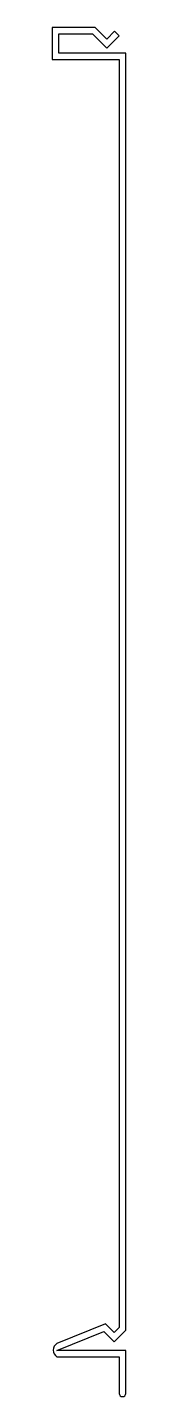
# Model space of a CAD drawing. Extents: x 2074 to 2108, y 643 to 1280.
import ezdxf

# ---------------------------------------------------------------- set-up
doc = ezdxf.new("R2010")
doc.units = 0
doc.layers.get('0').update_dxf_attribs({"linetype": 'CONTINUOUS'})

msp = doc.modelspace()

# ---------------------------------------------------------------- linework, layer by layer
at = {"linetype": 'CONTINUOUS'}
for p, q in [((2093.63, 1279.91), (2073.63, 1279.91)), ((2073.63, 1279.91), (2073.63, 1264.91)), ((2099.04, 1274.49), (2093.63, 1279.91)), ((2076.63, 1267.91), (2076.63, 1276.91)), ((2076.63, 1276.91), (2092.38, 1276.91)), ((2092.38, 1276.91), (2099.04, 1270.25)), ((2102.63, 1278.08), (2099.04, 1274.49)), ((2099.04, 1270.25), (2104.75, 1275.96)), ((2104.75, 1275.96), (2102.63, 1278.08)), ((2107.79, 1267.91), (2076.63, 1267.91)), ((2107.79, 674.01), (2107.79, 1267.91)), ((2073.63, 1264.91), (2104.79, 1264.91)), ((2104.79, 1264.91), (2104.79, 675.26)), ((2098.34, 677.02), (2075.79, 667.91)), ((2102.44, 672.91), (2098.34, 677.02)), ((2104.79, 675.26), (2102.44, 672.91)), ((2075.79, 664.67), (2097.62, 673.49)), ((2097.62, 673.49), (2102.44, 668.66)), ((2102.44, 668.66), (2107.79, 674.01)), ((2107.79, 664.67), (2075.79, 664.67)), ((2107.79, 644.67), (2107.79, 664.67)), ((2075.79, 661.67), (2104.79, 661.67)), ((2104.79, 661.67), (2104.79, 644.67))]:
    msp.add_line(p, q, dxfattribs=at)
for centre, radius, start, end in [((2077.83, 664.79), 3.73, 123.23171, 236.76829), ((2106.29, 644.67), 1.5, 180, 0)]:
    msp.add_arc(centre, radius, start, end, dxfattribs=at)

doc.saveas('drawing.dxf')
